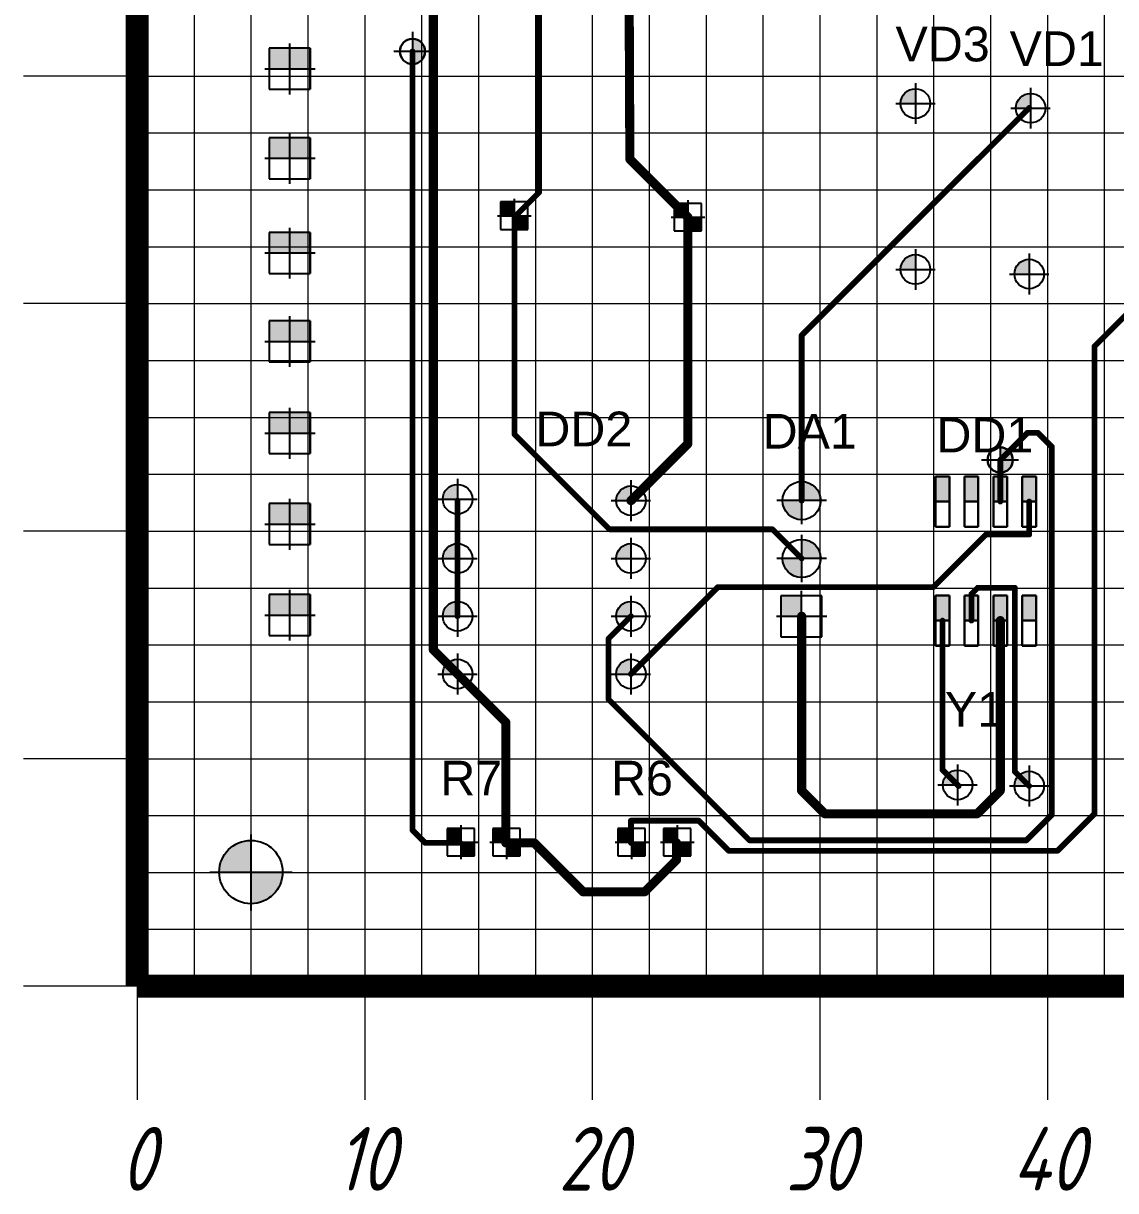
# Model space of a CAD drawing. Header units: millimetres. Extents: x 4478846 to 4492776, y 3796523 to 3799112.
# Drawn here: x 4488882.6 to 4488930.6, y 3797390.9 to 3797442.2 of the extents above; entities that cross this region are included whole.
import ezdxf

# ---------------------------------------------------------------- set-up
doc = ezdxf.new("R2010")
doc.units = ezdxf.units.MM
doc.linetypes.add('ACAD_ISO08W100', pattern=[36, 24, -3, 6, -3])
doc.layers.get('0').update_dxf_attribs({"lineweight": 25})
for name, color, linetype in [('InternalPlane1', 76, 'Continuous'), ('InternalPlane2', 16, 'Continuous'), ('MultiLayer', 9, 'Continuous'), ('TopLayer', 1, 'Continuous'), ('TopOverlay', 2, 'Continuous'), ('Размеры', 7, 'Continuous')]:
    doc.layers.add(name, color=color, linetype=linetype)
for name, color, linetype, lineweight in [('Tonkaya', 3, 'Continuous', 25), ('TXT', 220, 'Continuous', 20), ('тонкая', 7, 'Continuous', 13)]:
    doc.layers.add(name, color=color, linetype=linetype, lineweight=lineweight)
doc.styles.get("Standard").update_dxf_attribs({"font": 'arial.ttf'})
doc.styles.add('стиль1', font='romans.shx', dxfattribs={"width": 0.75, "oblique": 15, "height": 3.5})

# ---------------------------------------------------------------- blocks, each defined once
blk = doc.blocks.new('*U210')
at = {"layer": 'тонкая'}
blk.add_line((-64, 0), (64, 0), dxfattribs=at)
blk = doc.blocks.new('*U211')
at = {"layer": 'тонкая', "color": 0, "linetype": 'ByBlock', "lineweight": -2, "transparency": 16777216}
for p in [(0, 40), (0, 37.5), (0, 35), (0, 32.5), (0, 30), (0, 27.5), (0, 25), (0, 22.5), (0, 20), (0, 17.5), (0, 15), (0, 12.5), (0, 10), (0, 7.5), (0, 5), (0, 2.5), (0, 0)]:
    blk.add_blockref('*U210', p, dxfattribs=at)
blk = doc.blocks.new('*U212')
at = {"layer": 'тонкая'}
blk.add_line((0, 47.5), (0, -47.5), dxfattribs=at)
blk = doc.blocks.new('*U213')
at = {"layer": 'тонкая', "color": 0, "linetype": 'ByBlock', "lineweight": -2, "transparency": 16777216}
for p in [(0, 0), (2.5, 0), (5, 0), (7.5, 0), (10, 0), (12.5, 0), (15, 0), (17.5, 0), (20, 0), (22.5, 0), (25, 0), (27.5, 0), (30, 0), (32.5, 0), (35, 0), (37.5, 0), (40, 0), (42.5, 0)]:
    blk.add_blockref('*U212', p, dxfattribs=at)
blk = doc.blocks.new('*U214')
at = {"layer": 'тонкая'}
blk.add_line((2.5, 0), (-2.5, 0), dxfattribs=at)
blk = doc.blocks.new('*U215')
at = {"layer": 'тонкая', "color": 0, "linetype": 'ByBlock', "lineweight": -2, "transparency": 16777216}
for p in [(0, 90), (0, 80), (0, 70), (0, 60), (0, 50), (0, 40), (0, 30), (0, 20), (0, 10), (0, 0)]:
    blk.add_blockref('*U214', p, dxfattribs=at)
blk = doc.blocks.new('*U204')
at = {"layer": 'тонкая'}
blk.add_line((0, 2.5), (0, -2.5), dxfattribs=at)
blk = doc.blocks.new('*U205')
at = {"layer": 'тонкая', "color": 0, "linetype": 'ByBlock', "lineweight": -2, "transparency": 16777216}
for p in [(0, 0), (10, 0), (20, 0), (30, 0), (40, 0)]:
    blk.add_blockref('*U204', p, dxfattribs=at)

msp = doc.modelspace()

# ---------------------------------------------------------------- hatches: boundary and pattern name
at = {"layer": 'Tonkaya'}
h = msp.add_hatch(color=7, dxfattribs=at)
h.dxf.hatch_style = 1
h.paths.add_polyline_path([(4488916.80971, 3797422.07318), (4488916.80971, 3797421.23432), (4488917.64857, 3797421.23432, 0.41421356)])
h.paths.add_polyline_path([(4488916.80971, 3797421.23432), (4488915.97085, 3797421.23432, 0.41421356), (4488916.80971, 3797420.39546)])
at = {"layer": 'Tonkaya', "lineweight": 30}
h = msp.add_hatch(color=0, dxfattribs=at)
h.dxf.hatch_style = 1
h.paths.add_polyline_path([(4488923.30449, 3797422.29924), (4488922.69489, 3797422.29924), (4488922.69489, 3797421.19434), (4488923.30449, 3797421.19434)])
h = msp.add_hatch(color=0, dxfattribs=at)
h.dxf.hatch_style = 1
h.paths.add_polyline_path([(4488924.57449, 3797422.29924), (4488923.96489, 3797422.29924), (4488923.96489, 3797421.19434), (4488924.57449, 3797421.19434)])
h = msp.add_hatch(color=0, dxfattribs=at)
h.dxf.hatch_style = 1
h.paths.add_polyline_path([(4488925.84449, 3797422.29924), (4488925.23489, 3797422.29924), (4488925.23489, 3797421.19434), (4488925.84449, 3797421.19434)])
h = msp.add_hatch(color=0, dxfattribs=at)
h.dxf.hatch_style = 1
h.paths.add_polyline_path([(4488927.11449, 3797422.29924), (4488926.50489, 3797422.29924), (4488926.50489, 3797421.19434), (4488927.11449, 3797421.19434)])
at = {"layer": 'Tonkaya'}
h = msp.add_hatch(color=7, dxfattribs=at)
h.dxf.hatch_style = 1
h.paths.add_polyline_path([(4488916.80971, 3797419.53318), (4488916.80971, 3797418.69432), (4488917.64857, 3797418.69432, 0.41421356)])
h.paths.add_polyline_path([(4488916.80971, 3797418.69432), (4488915.97085, 3797418.69432, 0.41421356), (4488916.80971, 3797417.85546)])
at = {"layer": 'Tonkaya', "lineweight": 30}
h = msp.add_hatch(color=0, dxfattribs=at)
h.dxf.hatch_style = 1
h.paths.add_polyline_path([(4488923.30449, 3797417.06684), (4488922.69489, 3797417.06684), (4488922.69489, 3797415.96194), (4488923.30449, 3797415.96194)])
h = msp.add_hatch(color=0, dxfattribs=at)
h.dxf.hatch_style = 1
h.paths.add_polyline_path([(4488924.57449, 3797417.06684), (4488923.96489, 3797417.06684), (4488923.96489, 3797415.96194), (4488924.57449, 3797415.96194)])
h = msp.add_hatch(color=0, dxfattribs=at)
h.dxf.hatch_style = 1
h.paths.add_polyline_path([(4488925.84449, 3797417.06684), (4488925.23489, 3797417.06684), (4488925.23489, 3797415.96194), (4488925.84449, 3797415.96194)])
h = msp.add_hatch(color=0, dxfattribs=at)
h.dxf.hatch_style = 1
h.paths.add_polyline_path([(4488927.11449, 3797417.06684), (4488926.50489, 3797417.06684), (4488926.50489, 3797415.96194), (4488927.11449, 3797415.96194)])
at = {"layer": 'Tonkaya'}
h = msp.add_hatch(color=7, dxfattribs=at)
h.dxf.hatch_style = 1
h.paths.add_polyline_path([(4488892.60969, 3797406.30376, 0.41421404), (4488891.21768, 3797404.91176), (4488892.60969, 3797404.91176)])
h.paths.add_polyline_path([(4488894.00168, 3797404.91176), (4488892.60969, 3797404.91176), (4488892.60969, 3797403.51976, 0.41421308)])
at = {"layer": 'TXT'}
h = msp.add_hatch(color=0, dxfattribs=at)
h.dxf.hatch_style = 1
h.paths.add_polyline_path([(4488921.8097, 3797439.33616, 0.41421356), (4488921.1593, 3797438.68576), (4488921.8097, 3797438.68576)])
h = msp.add_hatch(color=0, dxfattribs=at)
h.dxf.hatch_style = 1
h.paths.add_polyline_path([(4488926.87206, 3797439.13283, 0.41421356), (4488926.22166, 3797438.48243), (4488926.87206, 3797438.48243)])
h = msp.add_hatch(color=0, dxfattribs=at)
h.dxf.hatch_style = 1
h.paths.add_polyline_path([(4488921.8097, 3797432.04472, 0.41421356), (4488921.1593, 3797431.39432), (4488921.8097, 3797431.39432)])
h = msp.add_hatch(color=0, dxfattribs=at)
h.dxf.hatch_style = 1
h.paths.add_polyline_path([(4488926.80969, 3797431.84472, 0.41421356), (4488926.15929, 3797431.19432), (4488926.80969, 3797431.19432)])
h = msp.add_hatch(color=0, dxfattribs=at)
h.dxf.hatch_style = 1
h.paths.add_polyline_path([(4488901.6897, 3797421.94822, 0.41421356), (4488901.0393, 3797421.29782), (4488901.6897, 3797421.29782)])
h = msp.add_hatch(color=0, dxfattribs=at)
h.dxf.hatch_style = 1
h.paths.add_polyline_path([(4488909.3097, 3797421.88472, 0.41421356), (4488908.6593, 3797421.23432), (4488909.3097, 3797421.23432)])
h = msp.add_hatch(color=0, dxfattribs=at)
h.dxf.hatch_style = 1
h.paths.add_polyline_path([(4488901.6897, 3797419.34472, 0.41421356), (4488901.0393, 3797418.69432), (4488901.6897, 3797418.69432)])
h = msp.add_hatch(color=0, dxfattribs=at)
h.dxf.hatch_style = 1
h.paths.add_polyline_path([(4488909.3097, 3797419.34472, 0.41421356), (4488908.6593, 3797418.69432), (4488909.3097, 3797418.69432)])
h = msp.add_hatch(color=0, dxfattribs=at)
h.dxf.hatch_style = 1
h.paths.add_polyline_path([(4488901.6897, 3797416.80472, 0.41421356), (4488901.0393, 3797416.15432), (4488901.6897, 3797416.15432)])
h = msp.add_hatch(color=0, dxfattribs=at)
h.dxf.hatch_style = 1
h.paths.add_polyline_path([(4488909.3097, 3797416.80472, 0.41421356), (4488908.6593, 3797416.15432), (4488909.3097, 3797416.15432)])
h = msp.add_hatch(color=0, dxfattribs=at)
h.dxf.hatch_style = 1
h.paths.add_polyline_path([(4488901.6897, 3797414.26472, 0.41421356), (4488901.0393, 3797413.61432), (4488901.6897, 3797413.61432)])
h = msp.add_hatch(color=0, dxfattribs=at)
h.dxf.hatch_style = 1
h.paths.add_polyline_path([(4488909.3097, 3797414.26472, 0.41421356), (4488908.6593, 3797413.61432), (4488909.3097, 3797413.61432)])
h = msp.add_hatch(color=0, dxfattribs=at)
h.dxf.hatch_style = 1
h.paths.add_polyline_path([(4488923.66477, 3797409.38964, 0.41421356), (4488923.01437, 3797408.73924), (4488923.66477, 3797408.73924)])
h = msp.add_hatch(color=0, dxfattribs=at)
h.dxf.hatch_style = 1
h.paths.add_polyline_path([(4488926.80969, 3797409.34474, 0.41421356), (4488926.15929, 3797408.69434), (4488926.80969, 3797408.69434)])
at = {"layer": 'Размеры', "lineweight": 30}
h = msp.add_hatch(color=0, dxfattribs=at)
h.dxf.hatch_style = 1
edge = h.paths.add_edge_path()
edge.add_line((4488900.26525, 3797441.11199), (4488899.71089, 3797440.97692))
edge.add_line((4488899.71089, 3797440.97692), (4488899.71089, 3797440.42208))
edge.add_arc((4488899.76795, 3797440.94391), 0.52494, 263.759202, 378.674619)
edge = h.paths.add_edge_path()
edge.add_line((4488899.71089, 3797441.53177), (4488899.71089, 3797440.97692))
edge.add_line((4488899.71089, 3797440.97692), (4488900.26525, 3797441.11199))
edge.add_arc((4488899.6744, 3797440.90765), 0.62519, 19.077445, 86.654309)
h = msp.add_hatch(color=0, dxfattribs=at)
h.dxf.hatch_style = 1
edge = h.paths.add_edge_path()
edge.add_line((4488926.09405, 3797423.15419), (4488925.53969, 3797423.01912))
edge.add_line((4488925.53969, 3797423.01912), (4488925.53969, 3797422.46428))
edge.add_arc((4488925.59675, 3797422.98611), 0.52494, 263.759202, 378.674619)
edge = h.paths.add_edge_path()
edge.add_line((4488925.53969, 3797423.57397), (4488925.53969, 3797423.01912))
edge.add_line((4488925.53969, 3797423.01912), (4488926.09405, 3797423.15419))
edge.add_arc((4488925.5032, 3797422.94985), 0.62519, 19.077445, 86.654309)

# ---------------------------------------------------------------- linework, layer by layer
at = {"color": 7, "linetype": 'Continuous'}
for p, q in [((4488895.21317, 3797441.11419), (4488893.40997, 3797441.11419)), ((4488893.40997, 3797441.11419), (4488893.40997, 3797439.311)), ((4488894.31157, 3797441.32313), (4488894.31096, 3797439.08668)), ((4488895.21305, 3797441.1137), (4488895.21207, 3797439.3105)), ((4488895.21317, 3797439.311), (4488895.21317, 3797441.11419)), ((4488893.22041, 3797440.21259), (4488895.4349, 3797440.21259)), ((4488893.40997, 3797439.311), (4488895.21317, 3797439.311)), ((4488894.31157, 3797437.39108), (4488894.31096, 3797435.15463)), ((4488895.21317, 3797437.18214), (4488893.40997, 3797437.18214)), ((4488893.40997, 3797437.18214), (4488893.40997, 3797435.37895)), ((4488895.21305, 3797437.18165), (4488895.21207, 3797435.37845)), ((4488895.21317, 3797435.37895), (4488895.21317, 3797437.18214)), ((4488893.22041, 3797436.28054), (4488895.4349, 3797436.28054)), ((4488893.40997, 3797435.37895), (4488895.21317, 3797435.37895)), ((4488904.78001, 3797434.3589), (4488903.57788, 3797434.3589)), ((4488903.57788, 3797434.3589), (4488903.57788, 3797433.15677)), ((4488904.17894, 3797434.49819), (4488904.17854, 3797433.00723)), ((4488904.78001, 3797433.15677), (4488904.78001, 3797434.3589)), ((4488904.78001, 3797433.15677), (4488904.78001, 3797434.3589)), ((4488912.40967, 3797434.29434), (4488911.20754, 3797434.29434)), ((4488911.20754, 3797434.29434), (4488911.20754, 3797433.0922)), ((4488911.8086, 3797434.43363), (4488911.80819, 3797432.94266)), ((4488912.40967, 3797433.0922), (4488912.40967, 3797434.29434)), ((4488912.40967, 3797433.0922), (4488912.40967, 3797434.29434)), ((4488903.4515, 3797433.75784), (4488904.92783, 3797433.75784)), ((4488894.31157, 3797433.23004), (4488894.31096, 3797430.9936)), ((4488911.08116, 3797433.69327), (4488912.55749, 3797433.69327)), ((4488895.21317, 3797433.02111), (4488893.40997, 3797433.02111)), ((4488893.40997, 3797433.02111), (4488893.40997, 3797431.21791)), ((4488895.21305, 3797433.02061), (4488895.21207, 3797431.21742)), ((4488895.21317, 3797431.21791), (4488895.21317, 3797433.02111)), ((4488903.57788, 3797433.15677), (4488904.78001, 3797433.15677)), ((4488911.20754, 3797433.0922), (4488912.40967, 3797433.0922)), ((4488893.22041, 3797432.11951), (4488895.4349, 3797432.11951)), ((4488893.40997, 3797431.21791), (4488895.21317, 3797431.21791)), ((4488895.21317, 3797429.13516), (4488893.40997, 3797429.13516)), ((4488893.40997, 3797429.13516), (4488893.40997, 3797427.33196)), ((4488894.31157, 3797429.3441), (4488894.31096, 3797427.10765)), ((4488895.21305, 3797429.13467), (4488895.21207, 3797427.33147)), ((4488895.21317, 3797427.33196), (4488895.21317, 3797429.13516)), ((4488893.22041, 3797428.23356), (4488895.4349, 3797428.23356)), ((4488893.40997, 3797427.33196), (4488895.21317, 3797427.33196)), ((4488895.21317, 3797425.10279), (4488893.40997, 3797425.10279)), ((4488893.40997, 3797425.10279), (4488893.40997, 3797423.29959)), ((4488894.31157, 3797425.31173), (4488894.31096, 3797423.07528)), ((4488895.21305, 3797425.1023), (4488895.21207, 3797423.2991)), ((4488895.21317, 3797423.29959), (4488895.21317, 3797425.10279)), ((4488893.22041, 3797424.20119), (4488895.4349, 3797424.20119)), ((4488893.40997, 3797423.29959), (4488895.21317, 3797423.29959)), ((4488895.21317, 3797421.10557), (4488893.40997, 3797421.10557)), ((4488893.40997, 3797421.10557), (4488893.40997, 3797419.30238)), ((4488894.31157, 3797421.31451), (4488894.31096, 3797419.07806)), ((4488895.21305, 3797421.10508), (4488895.21207, 3797419.30188)), ((4488895.21317, 3797419.30238), (4488895.21317, 3797421.10557)), ((4488893.22041, 3797420.20398), (4488895.4349, 3797420.20398)), ((4488893.40997, 3797419.30238), (4488895.21317, 3797419.30238)), ((4488894.31157, 3797417.31719), (4488894.31096, 3797415.08074)), ((4488895.21317, 3797417.10825), (4488893.40997, 3797417.10825)), ((4488893.40997, 3797417.10825), (4488893.40997, 3797415.30505)), ((4488895.21305, 3797417.10776), (4488895.21207, 3797415.30456)), ((4488895.21317, 3797415.30505), (4488895.21317, 3797417.10825)), ((4488917.69522, 3797417.05591), (4488915.89203, 3797417.05591)), ((4488915.89203, 3797417.05591), (4488915.89203, 3797415.25272)), ((4488916.79362, 3797417.26485), (4488916.79301, 3797415.02841)), ((4488917.69522, 3797415.25272), (4488917.69522, 3797417.05591)), ((4488893.22041, 3797416.20665), (4488895.4349, 3797416.20665)), ((4488915.70246, 3797416.15432), (4488917.91695, 3797416.15432)), ((4488893.40997, 3797415.30505), (4488895.21317, 3797415.30505)), ((4488915.89203, 3797415.25272), (4488917.69522, 3797415.25272)), ((4488902.43969, 3797406.82932), (4488901.23755, 3797406.82932)), ((4488901.23755, 3797406.82932), (4488901.23755, 3797405.62718)), ((4488901.83862, 3797406.96861), (4488901.83821, 3797405.47764)), ((4488902.43969, 3797405.62718), (4488902.43969, 3797406.82932)), ((4488902.43969, 3797405.62718), (4488902.43969, 3797406.82932)), ((4488904.43968, 3797406.82932), (4488903.23755, 3797406.82932)), ((4488903.23755, 3797406.82932), (4488903.23755, 3797405.62718)), ((4488903.83862, 3797406.96861), (4488903.83821, 3797405.47764)), ((4488904.43968, 3797405.62718), (4488904.43968, 3797406.82932)), ((4488904.43968, 3797405.62718), (4488904.43968, 3797406.82932)), ((4488909.9397, 3797406.82932), (4488908.73757, 3797406.82932)), ((4488908.73757, 3797406.82932), (4488908.73757, 3797405.62718)), ((4488909.33863, 3797406.96861), (4488909.33822, 3797405.47764)), ((4488909.9397, 3797405.62718), (4488909.9397, 3797406.82932)), ((4488909.9397, 3797405.62718), (4488909.9397, 3797406.82932)), ((4488911.93969, 3797406.82932), (4488910.73756, 3797406.82932)), ((4488910.73756, 3797406.82932), (4488910.73756, 3797405.62718)), ((4488911.33863, 3797406.96861), (4488911.33822, 3797405.47764)), ((4488911.93969, 3797405.62718), (4488911.93969, 3797406.82932)), ((4488911.93969, 3797405.62718), (4488911.93969, 3797406.82932)), ((4488901.11118, 3797406.22825), (4488902.58751, 3797406.22825)), ((4488903.11118, 3797406.22825), (4488904.5875, 3797406.22825)), ((4488908.61119, 3797406.22825), (4488910.08752, 3797406.22825)), ((4488910.61119, 3797406.22825), (4488912.08751, 3797406.22825)), ((4488901.23755, 3797405.62718), (4488902.43969, 3797405.62718)), ((4488903.23755, 3797405.62718), (4488904.43968, 3797405.62718)), ((4488908.73757, 3797405.62718), (4488909.9397, 3797405.62718)), ((4488910.73756, 3797405.62718), (4488911.93969, 3797405.62718))]:
    msp.add_line(p, q, dxfattribs=at)
at = {"color": 7}
for points in [[(4488894.31157, 3797440.21259), (4488894.31157, 3797441.11419), (4488893.40997, 3797440.21259), (4488893.40997, 3797441.11419)], [(4488894.31157, 3797440.21259), (4488894.31157, 3797441.11419), (4488893.40997, 3797440.21259), (4488893.40997, 3797441.11419)], [(4488894.31096, 3797440.21259), (4488894.31146, 3797441.11419), (4488895.21256, 3797440.2121), (4488895.21305, 3797441.1137)], [(4488894.31096, 3797440.21259), (4488894.31146, 3797441.11419), (4488895.21256, 3797440.2121), (4488895.21305, 3797441.1137)], [(4488894.31157, 3797436.28054), (4488894.31157, 3797437.18214), (4488893.40997, 3797436.28054), (4488893.40997, 3797437.18214)], [(4488894.31157, 3797436.28054), (4488894.31157, 3797437.18214), (4488893.40997, 3797436.28054), (4488893.40997, 3797437.18214)], [(4488894.31096, 3797436.28054), (4488894.31146, 3797437.18214), (4488895.21256, 3797436.28005), (4488895.21305, 3797437.18165)], [(4488894.31096, 3797436.28054), (4488894.31146, 3797437.18214), (4488895.21256, 3797436.28005), (4488895.21305, 3797437.18165)], [(4488904.17894, 3797433.75784), (4488904.17894, 3797434.3589), (4488903.57788, 3797433.75784), (4488903.57788, 3797434.3589)], [(4488904.17894, 3797433.75784), (4488904.17894, 3797434.3589), (4488903.57788, 3797433.75784), (4488903.57788, 3797434.3589)], [(4488911.8086, 3797433.69327), (4488911.8086, 3797434.29434), (4488911.20754, 3797433.69327), (4488911.20754, 3797434.29434)], [(4488911.8086, 3797433.69327), (4488911.8086, 3797434.29434), (4488911.20754, 3797433.69327), (4488911.20754, 3797434.29434)], [(4488904.17894, 3797433.75784), (4488904.17894, 3797433.15677), (4488904.78001, 3797433.75784), (4488904.78001, 3797433.15677)], [(4488904.17894, 3797433.75784), (4488904.17894, 3797433.15677), (4488904.78001, 3797433.75784), (4488904.78001, 3797433.15677)], [(4488911.8086, 3797433.69327), (4488911.8086, 3797433.0922), (4488912.40967, 3797433.69327), (4488912.40967, 3797433.0922)], [(4488911.8086, 3797433.69327), (4488911.8086, 3797433.0922), (4488912.40967, 3797433.69327), (4488912.40967, 3797433.0922)], [(4488894.31157, 3797432.11951), (4488894.31157, 3797433.02111), (4488893.40997, 3797432.11951), (4488893.40997, 3797433.02111)], [(4488894.31157, 3797432.11951), (4488894.31157, 3797433.02111), (4488893.40997, 3797432.11951), (4488893.40997, 3797433.02111)], [(4488894.31096, 3797432.11951), (4488894.31146, 3797433.02111), (4488895.21256, 3797432.11901), (4488895.21305, 3797433.02061)], [(4488894.31096, 3797432.11951), (4488894.31146, 3797433.02111), (4488895.21256, 3797432.11901), (4488895.21305, 3797433.02061)], [(4488894.31157, 3797428.23356), (4488894.31157, 3797429.13516), (4488893.40997, 3797428.23356), (4488893.40997, 3797429.13516)], [(4488894.31157, 3797428.23356), (4488894.31157, 3797429.13516), (4488893.40997, 3797428.23356), (4488893.40997, 3797429.13516)], [(4488894.31096, 3797428.23356), (4488894.31146, 3797429.13516), (4488895.21256, 3797428.23307), (4488895.21305, 3797429.13467)], [(4488894.31096, 3797428.23356), (4488894.31146, 3797429.13516), (4488895.21256, 3797428.23307), (4488895.21305, 3797429.13467)], [(4488894.31157, 3797424.20119), (4488894.31157, 3797425.10279), (4488893.40997, 3797424.20119), (4488893.40997, 3797425.10279)], [(4488894.31157, 3797424.20119), (4488894.31157, 3797425.10279), (4488893.40997, 3797424.20119), (4488893.40997, 3797425.10279)], [(4488894.31096, 3797424.20119), (4488894.31146, 3797425.10279), (4488895.21256, 3797424.2007), (4488895.21305, 3797425.1023)], [(4488894.31096, 3797424.20119), (4488894.31146, 3797425.10279), (4488895.21256, 3797424.2007), (4488895.21305, 3797425.1023)], [(4488894.31157, 3797420.20398), (4488894.31157, 3797421.10557), (4488893.40997, 3797420.20398), (4488893.40997, 3797421.10557)], [(4488894.31157, 3797420.20398), (4488894.31157, 3797421.10557), (4488893.40997, 3797420.20398), (4488893.40997, 3797421.10557)], [(4488894.31096, 3797420.20398), (4488894.31146, 3797421.10557), (4488895.21256, 3797420.20348), (4488895.21305, 3797421.10508)], [(4488894.31096, 3797420.20398), (4488894.31146, 3797421.10557), (4488895.21256, 3797420.20348), (4488895.21305, 3797421.10508)], [(4488894.31157, 3797416.20665), (4488894.31157, 3797417.10825), (4488893.40997, 3797416.20665), (4488893.40997, 3797417.10825)], [(4488894.31157, 3797416.20665), (4488894.31157, 3797417.10825), (4488893.40997, 3797416.20665), (4488893.40997, 3797417.10825)], [(4488894.31096, 3797416.20665), (4488894.31146, 3797417.10825), (4488895.21256, 3797416.20616), (4488895.21305, 3797417.10776)], [(4488894.31096, 3797416.20665), (4488894.31146, 3797417.10825), (4488895.21256, 3797416.20616), (4488895.21305, 3797417.10776)], [(4488916.79362, 3797416.15432), (4488916.79362, 3797417.05591), (4488915.89203, 3797416.15432), (4488915.89203, 3797417.05591)], [(4488916.79362, 3797416.15432), (4488916.79362, 3797417.05591), (4488915.89203, 3797416.15432), (4488915.89203, 3797417.05591)], [(4488901.83862, 3797406.22825), (4488901.83862, 3797406.82932), (4488901.23755, 3797406.22825), (4488901.23755, 3797406.82932)], [(4488901.83862, 3797406.22825), (4488901.83862, 3797406.82932), (4488901.23755, 3797406.22825), (4488901.23755, 3797406.82932)], [(4488903.83862, 3797406.22825), (4488903.83862, 3797406.82932), (4488903.23755, 3797406.22825), (4488903.23755, 3797406.82932)], [(4488903.83862, 3797406.22825), (4488903.83862, 3797406.82932), (4488903.23755, 3797406.22825), (4488903.23755, 3797406.82932)], [(4488909.33863, 3797406.22825), (4488909.33863, 3797406.82932), (4488908.73757, 3797406.22825), (4488908.73757, 3797406.82932)], [(4488909.33863, 3797406.22825), (4488909.33863, 3797406.82932), (4488908.73757, 3797406.22825), (4488908.73757, 3797406.82932)], [(4488911.33863, 3797406.22825), (4488911.33863, 3797406.82932), (4488910.73756, 3797406.22825), (4488910.73756, 3797406.82932)], [(4488911.33863, 3797406.22825), (4488911.33863, 3797406.82932), (4488910.73756, 3797406.22825), (4488910.73756, 3797406.82932)], [(4488901.83862, 3797406.22825), (4488901.83862, 3797405.62718), (4488902.43969, 3797406.22825), (4488902.43969, 3797405.62718)], [(4488901.83862, 3797406.22825), (4488901.83862, 3797405.62718), (4488902.43969, 3797406.22825), (4488902.43969, 3797405.62718)], [(4488903.83862, 3797406.22825), (4488903.83862, 3797405.62718), (4488904.43968, 3797406.22825), (4488904.43968, 3797405.62718)], [(4488903.83862, 3797406.22825), (4488903.83862, 3797405.62718), (4488904.43968, 3797406.22825), (4488904.43968, 3797405.62718)], [(4488909.33863, 3797406.22825), (4488909.33863, 3797405.62718), (4488909.9397, 3797406.22825), (4488909.9397, 3797405.62718)], [(4488909.33863, 3797406.22825), (4488909.33863, 3797405.62718), (4488909.9397, 3797406.22825), (4488909.9397, 3797405.62718)], [(4488911.33863, 3797406.22825), (4488911.33863, 3797405.62718), (4488911.93969, 3797406.22825), (4488911.93969, 3797405.62718)], [(4488911.33863, 3797406.22825), (4488911.33863, 3797405.62718), (4488911.93969, 3797406.22825), (4488911.93969, 3797405.62718)]]:
    msp.add_solid(points, dxfattribs=at)
at = {"layer": 'InternalPlane1', "lineweight": 106, "const_width": 1.016}
for points in [[(4488887.60969, 3797399.89432), (4488887.60969, 3797494.89432)], [(4488887.60969, 3797399.89432), (4489015.60969, 3797399.89432)]]:
    msp.add_lwpolyline(points, dxfattribs=at)
at = {"layer": 'InternalPlane2', "lineweight": 106, "const_width": 1.016}
for points in [[(4488887.60969, 3797399.89432), (4488887.60969, 3797494.89432)], [(4488887.60969, 3797399.89432), (4489015.60969, 3797399.89432)]]:
    msp.add_lwpolyline(points, dxfattribs=at)
at = {"layer": 'MultiLayer', "color": 0}
for centre in [(4488921.8097, 3797438.68576), (4488926.87206, 3797438.48243), (4488921.8097, 3797431.39432), (4488926.80969, 3797431.19432), (4488901.6897, 3797421.29782), (4488909.3097, 3797421.23432), (4488901.6897, 3797418.69432), (4488909.3097, 3797418.69432), (4488901.6897, 3797416.15432), (4488909.3097, 3797416.15432), (4488901.6897, 3797413.61432), (4488909.3097, 3797413.61432), (4488923.66477, 3797408.73924), (4488926.80969, 3797408.69434)]:
    msp.add_circle(centre, 0.6504, dxfattribs=at)
at = {"layer": 'Tonkaya', "color": 7}
for p, q in [((4488899.71089, 3797441.83451), (4488899.71089, 3797440.1636)), ((4488900.50488, 3797440.97692), (4488898.89043, 3797440.97692)), ((4488925.53969, 3797423.87671), (4488925.53969, 3797422.2058)), ((4488926.33368, 3797423.01912), (4488924.71924, 3797423.01912)), ((4488916.80971, 3797422.27117), (4488916.80971, 3797420.19747)), ((4488917.90393, 3797421.23432), (4488915.71549, 3797421.23432)), ((4488916.80971, 3797419.73117), (4488916.80971, 3797417.65747)), ((4488917.90393, 3797418.69432), (4488915.71549, 3797418.69432))]:
    msp.add_line(p, q, dxfattribs=at)
at = {"layer": 'Tonkaya', "color": 0, "lineweight": 30}
for p, q in [((4488922.69489, 3797422.29924), (4488922.69489, 3797420.08944)), ((4488923.30449, 3797422.29924), (4488922.69489, 3797422.29924)), ((4488922.69489, 3797422.29924), (4488922.69489, 3797420.08944)), ((4488923.30449, 3797420.08944), (4488923.30449, 3797422.29924)), ((4488923.30449, 3797420.08944), (4488923.30449, 3797422.29924)), ((4488923.96489, 3797422.29924), (4488923.96489, 3797420.08944)), ((4488924.57449, 3797422.29924), (4488923.96489, 3797422.29924)), ((4488923.96489, 3797422.29924), (4488923.96489, 3797420.08944)), ((4488924.57449, 3797420.08944), (4488924.57449, 3797422.29924)), ((4488924.57449, 3797420.08944), (4488924.57449, 3797422.29924)), ((4488925.23489, 3797422.29924), (4488925.23489, 3797420.08944)), ((4488925.84449, 3797422.29924), (4488925.23489, 3797422.29924)), ((4488925.23489, 3797422.29924), (4488925.23489, 3797420.08944)), ((4488925.84449, 3797420.08944), (4488925.84449, 3797422.29924)), ((4488925.84449, 3797420.08944), (4488925.84449, 3797422.29924)), ((4488926.50489, 3797422.29924), (4488926.50489, 3797420.08944)), ((4488927.11449, 3797422.29924), (4488926.50489, 3797422.29924)), ((4488926.50489, 3797422.29924), (4488926.50489, 3797420.08944)), ((4488927.11449, 3797420.08944), (4488927.11449, 3797422.29924)), ((4488927.11449, 3797420.08944), (4488927.11449, 3797422.29924)), ((4488922.69489, 3797421.19434), (4488923.30449, 3797421.19434)), ((4488923.96489, 3797421.19434), (4488924.57449, 3797421.19434)), ((4488925.23489, 3797421.19434), (4488925.84449, 3797421.19434)), ((4488926.50489, 3797421.19434), (4488927.11449, 3797421.19434)), ((4488922.69489, 3797420.08944), (4488923.30449, 3797420.08944)), ((4488923.96489, 3797420.08944), (4488924.57449, 3797420.08944)), ((4488925.23489, 3797420.08944), (4488925.84449, 3797420.08944)), ((4488926.50489, 3797420.08944), (4488927.11449, 3797420.08944)), ((4488922.69489, 3797417.06684), (4488922.69489, 3797414.85704)), ((4488923.30449, 3797417.06684), (4488922.69489, 3797417.06684)), ((4488922.69489, 3797417.06684), (4488922.69489, 3797414.85704)), ((4488923.30449, 3797414.85704), (4488923.30449, 3797417.06684)), ((4488923.30449, 3797414.85704), (4488923.30449, 3797417.06684)), ((4488923.96489, 3797417.06684), (4488923.96489, 3797414.85704)), ((4488924.57449, 3797417.06684), (4488923.96489, 3797417.06684)), ((4488923.96489, 3797417.06684), (4488923.96489, 3797414.85704)), ((4488924.57449, 3797414.85704), (4488924.57449, 3797417.06684)), ((4488924.57449, 3797414.85704), (4488924.57449, 3797417.06684)), ((4488925.23489, 3797417.06684), (4488925.23489, 3797414.85704)), ((4488925.84449, 3797417.06684), (4488925.23489, 3797417.06684)), ((4488925.23489, 3797417.06684), (4488925.23489, 3797414.85704)), ((4488925.84449, 3797414.85704), (4488925.84449, 3797417.06684)), ((4488926.50489, 3797417.06684), (4488926.50489, 3797414.85704)), ((4488927.11449, 3797417.06684), (4488926.50489, 3797417.06684)), ((4488926.50489, 3797417.06684), (4488926.50489, 3797414.85704)), ((4488927.11449, 3797414.85704), (4488927.11449, 3797417.06684)), ((4488927.11449, 3797414.85704), (4488927.11449, 3797417.06684)), ((4488922.69489, 3797415.96194), (4488923.30449, 3797415.96194)), ((4488923.96489, 3797415.96194), (4488924.57449, 3797415.96194)), ((4488925.23489, 3797415.96194), (4488925.84449, 3797415.96194)), ((4488926.50489, 3797415.96194), (4488927.11449, 3797415.96194)), ((4488922.69489, 3797414.85704), (4488923.30449, 3797414.85704)), ((4488923.96489, 3797414.85704), (4488924.57449, 3797414.85704)), ((4488925.23489, 3797414.85704), (4488925.84449, 3797414.85704)), ((4488926.50489, 3797414.85704), (4488927.11449, 3797414.85704))]:
    msp.add_line(p, q, dxfattribs=at)
at = {"layer": 'Tonkaya', "color": 7, "lineweight": -2}
for p, q in [((4488892.60969, 3797406.56472), (4488892.60969, 3797403.22392)), ((4488890.80008, 3797404.91176), (4488894.41928, 3797404.91176))]:
    msp.add_line(p, q, dxfattribs=at)
at = {"layer": 'Tonkaya', "color": 7}
for centre, radius in [((4488916.80971, 3797421.23432), 0.83886), ((4488916.80971, 3797418.69432), 0.83886), ((4488892.60968, 3797404.91176), 1.392)]:
    msp.add_circle(centre, radius, dxfattribs=at)
at = {"layer": 'TopLayer', "color": 0, "linetype": 'ACAD_ISO08W100'}
for p, q in [((4488921.8097, 3797439.58458), (4488921.8097, 3797437.78694)), ((4488926.87206, 3797439.38126), (4488926.87206, 3797437.58361)), ((4488920.94517, 3797438.68576), (4488922.67423, 3797438.68576)), ((4488926.00754, 3797438.48243), (4488927.73659, 3797438.48243)), ((4488921.8097, 3797432.29314), (4488921.8097, 3797430.49549)), ((4488926.80969, 3797432.09314), (4488926.80969, 3797430.29549)), ((4488920.94517, 3797431.39432), (4488922.67423, 3797431.39432)), ((4488925.94516, 3797431.19432), (4488927.67422, 3797431.19432)), ((4488901.6897, 3797422.19664), (4488901.6897, 3797420.39899)), ((4488909.3097, 3797422.13314), (4488909.3097, 3797420.33549)), ((4488900.82517, 3797421.29782), (4488902.55423, 3797421.29782)), ((4488908.44517, 3797421.23432), (4488910.17423, 3797421.23432)), ((4488901.6897, 3797419.59314), (4488901.6897, 3797417.79549)), ((4488909.3097, 3797419.59314), (4488909.3097, 3797417.79549)), ((4488900.82517, 3797418.69432), (4488902.55423, 3797418.69432)), ((4488908.44517, 3797418.69432), (4488910.17423, 3797418.69432)), ((4488901.6897, 3797417.05314), (4488901.6897, 3797415.25549)), ((4488909.3097, 3797417.05314), (4488909.3097, 3797415.25549)), ((4488900.82517, 3797416.15432), (4488902.55423, 3797416.15432)), ((4488908.44517, 3797416.15432), (4488910.17423, 3797416.15432)), ((4488901.6897, 3797414.51314), (4488901.6897, 3797412.71549)), ((4488909.3097, 3797414.51314), (4488909.3097, 3797412.71549)), ((4488900.82517, 3797413.61432), (4488902.55423, 3797413.61432)), ((4488908.44517, 3797413.61432), (4488910.17423, 3797413.61432)), ((4488923.66477, 3797409.63806), (4488923.66477, 3797407.84041)), ((4488926.80969, 3797409.59316), (4488926.80969, 3797407.79551)), ((4488922.80024, 3797408.73924), (4488924.5293, 3797408.73924)), ((4488925.94516, 3797408.69434), (4488927.67422, 3797408.69434))]:
    msp.add_line(p, q, dxfattribs=at)
at = {"layer": 'TopLayer'}
for points, const_width in [([(4488909.03269, 3797489.46552), (4488909.26129, 3797436.24272)], 0.4), ([(4488905.27349, 3797434.77816), (4488905.27349, 3797478.59432)], 0.254), ([(4488900.62529, 3797414.67873), (4488900.62529, 3797473.00632)], 0.4), ([(4488899.71089, 3797406.75312), (4488899.71089, 3797440.97692)], 0.254), ([(4488916.80971, 3797428.49435), (4488926.80969, 3797438.49433)], 0.254), ([(4488909.26129, 3797436.24272), (4488911.80967, 3797433.69434)], 0.4), ([(4488904.18967, 3797433.69434), (4488905.27349, 3797434.77816)], 0.254), ([(4488904.18967, 3797424.15374), (4488904.18967, 3797433.69434)], 0.254), ([(4488911.80967, 3797423.73429), (4488911.80967, 3797433.69434)], 0.4), ([(4488929.68289, 3797428.01952), (4488932.9287, 3797431.26534)], 0.254), ([(4488916.80971, 3797421.23432), (4488916.80971, 3797428.49435)], 0.254), ([(4488929.68289, 3797407.47432), (4488929.68289, 3797428.01952)], 0.254), ([(4488904.18967, 3797424.15374), (4488908.37229, 3797419.97112)], 0.254), ([(4488925.53969, 3797423.01912), (4488926.73349, 3797424.21292)], 0.254), ([(4488926.73349, 3797424.21292), (4488927.19369, 3797424.21292)], 0.254), ([(4488927.19369, 3797424.21292), (4488927.80329, 3797423.60332)], 0.254), ([(4488909.3097, 3797421.23432), (4488911.80967, 3797423.73429)], 0.4), ([(4488927.80329, 3797407.42352), (4488927.80329, 3797423.60332)], 0.254), ([(4488925.53969, 3797421.19434), (4488925.53969, 3797423.01912)], 0.254), ([(4488901.6897, 3797418.69432), (4488901.6897, 3797421.23432)], 0.254), ([(4488926.80969, 3797419.74252), (4488926.80969, 3797421.19434)], 0.254), ([(4488908.37229, 3797419.97112), (4488915.5329, 3797419.97112)], 0.254), ([(4488915.5329, 3797419.97112), (4488916.80971, 3797418.69432)], 0.254), ([(4488922.59629, 3797417.43112), (4488924.90769, 3797419.74252)], 0.254), ([(4488924.90769, 3797419.74252), (4488926.80969, 3797419.74252)], 0.254), ([(4488901.6897, 3797416.15432), (4488901.6897, 3797418.69432)], 0.254), ([(4488909.3097, 3797413.61432), (4488913.12651, 3797417.43112)], 0.254), ([(4488913.12651, 3797417.43112), (4488922.59629, 3797417.43112)], 0.254), ([(4488924.26969, 3797417.12632), (4488924.54909, 3797417.40572)], 0.254), ([(4488924.54909, 3797417.40572), (4488926.17769, 3797417.40572)], 0.254), ([(4488926.17769, 3797409.32634), (4488926.17769, 3797417.40572)], 0.254), ([(4488924.26969, 3797415.96194), (4488924.26969, 3797417.12632)], 0.254), ([(4488908.32149, 3797415.1661), (4488909.3097, 3797416.15432)], 0.254), ([(4488916.80971, 3797408.49032), (4488916.80971, 3797416.15432)], 0.4), ([(4488922.99969, 3797409.40432), (4488922.99969, 3797415.96194)], 0.254), ([(4488925.53969, 3797408.49032), (4488925.53969, 3797415.96194)], 0.4), ([(4488908.32149, 3797412.50352), (4488908.32149, 3797415.1661)], 0.254), ([(4488900.62529, 3797414.67873), (4488901.6897, 3797413.61432)], 0.4), ([(4488901.6897, 3797413.61432), (4488903.80968, 3797411.49433)], 0.4), ([(4488908.32149, 3797412.50352), (4488914.51909, 3797406.30592)], 0.254), ([(4488903.80968, 3797406.19432), (4488903.80968, 3797411.49433)], 0.4), ([(4488922.99969, 3797409.40432), (4488923.70967, 3797408.69434)], 0.254), ([(4488926.17769, 3797409.32634), (4488926.80969, 3797408.69434)], 0.254), ([(4488916.80971, 3797408.49032), (4488917.82571, 3797407.47432)], 0.4), ([(4488924.52369, 3797407.47432), (4488925.53969, 3797408.49032)], 0.4), ([(4488917.82571, 3797407.47432), (4488924.52369, 3797407.47432)], 0.4), ([(4488928.05729, 3797405.84872), (4488929.68289, 3797407.47432)], 0.254), ([(4488909.3097, 3797406.19432), (4488909.3097, 3797407.16952)], 0.254), ([(4488909.3097, 3797407.16952), (4488912.28389, 3797407.16952)], 0.254), ([(4488912.28389, 3797407.16952), (4488913.60469, 3797405.84872)], 0.254), ([(4488926.68569, 3797406.30592), (4488927.80329, 3797407.42352)], 0.254), ([(4488899.71089, 3797406.75312), (4488900.26969, 3797406.19432)], 0.254), ([(4488900.26969, 3797406.19432), (4488901.80969, 3797406.19432)], 0.254), ([(4488903.80968, 3797406.19432), (4488905.05489, 3797406.19432)], 0.4), ([(4488905.05489, 3797406.19432), (4488907.20389, 3797404.04532)], 0.4), ([(4488911.30969, 3797405.44232), (4488911.30969, 3797406.19432)], 0.4), ([(4488914.51909, 3797406.30592), (4488926.68569, 3797406.30592)], 0.254), ([(4488909.91269, 3797404.04532), (4488911.30969, 3797405.44232)], 0.4), ([(4488913.60469, 3797405.84872), (4488928.05729, 3797405.84872)], 0.254), ([(4488907.20389, 3797404.04532), (4488909.91269, 3797404.04532)], 0.4)]:
    msp.add_lwpolyline(points, dxfattribs=dict(at, const_width=const_width))
for points, const_width in [([(4488899.64739, 3797440.97692, 1), (4488899.77439, 3797440.97692, 1)], 0.127), ([(4488926.74619, 3797438.49433, 1), (4488926.87319, 3797438.49433, 1)], 0.127), ([(4488909.16129, 3797436.24272, 1), (4488909.36129, 3797436.24272, 1)], 0.2), ([(4488909.16129, 3797436.24272, 1), (4488909.36129, 3797436.24272, 1)], 0.2), ([(4488905.20999, 3797434.77816, 1), (4488905.33699, 3797434.77816, 1)], 0.127), ([(4488905.20999, 3797434.77816, 1), (4488905.33699, 3797434.77816, 1)], 0.127), ([(4488904.12617, 3797433.69434, 1), (4488904.25317, 3797433.69434, 1)], 0.127), ([(4488904.12617, 3797433.69434, 1), (4488904.25317, 3797433.69434, 1)], 0.127), ([(4488911.70967, 3797433.69434, 1), (4488911.90967, 3797433.69434, 1)], 0.2), ([(4488911.70967, 3797433.69434, 1), (4488911.90967, 3797433.69434, 1)], 0.2), ([(4488916.74621, 3797428.49435, 1), (4488916.87321, 3797428.49435, 1)], 0.127), ([(4488916.74621, 3797428.49435, 1), (4488916.87321, 3797428.49435, 1)], 0.127), ([(4488929.61939, 3797428.01952, 1), (4488929.74639, 3797428.01952, 1)], 0.127), ([(4488929.61939, 3797428.01952, 1), (4488929.74639, 3797428.01952, 1)], 0.127), ([(4488904.12617, 3797424.15374, 1), (4488904.25317, 3797424.15374, 1)], 0.127), ([(4488904.12617, 3797424.15374, 1), (4488904.25317, 3797424.15374, 1)], 0.127), ([(4488926.66999, 3797424.21292, 1), (4488926.79699, 3797424.21292, 1)], 0.127), ([(4488926.66999, 3797424.21292, 1), (4488926.79699, 3797424.21292, 1)], 0.127), ([(4488927.13019, 3797424.21292, 1), (4488927.25719, 3797424.21292, 1)], 0.127), ([(4488927.13019, 3797424.21292, 1), (4488927.25719, 3797424.21292, 1)], 0.127), ([(4488911.70967, 3797423.73429, 1), (4488911.90967, 3797423.73429, 1)], 0.2), ([(4488911.70967, 3797423.73429, 1), (4488911.90967, 3797423.73429, 1)], 0.2), ([(4488927.73979, 3797423.60332, 1), (4488927.86679, 3797423.60332, 1)], 0.127), ([(4488927.73979, 3797423.60332, 1), (4488927.86679, 3797423.60332, 1)], 0.127), ([(4488925.47619, 3797423.01912, 1), (4488925.60319, 3797423.01912, 1)], 0.127), ([(4488925.47619, 3797423.01912, 1), (4488925.60319, 3797423.01912, 1)], 0.127), ([(4488909.2097, 3797421.23432, 1), (4488909.4097, 3797421.23432, 1)], 0.2), ([(4488901.6262, 3797421.23432, 1), (4488901.7532, 3797421.23432, 1)], 0.127), ([(4488916.74621, 3797421.23432, 1), (4488916.87321, 3797421.23432, 1)], 0.127), ([(4488925.47619, 3797421.19434, 1), (4488925.60319, 3797421.19434, 1)], 0.127), ([(4488926.74619, 3797421.19434, 1), (4488926.87319, 3797421.19434, 1)], 0.127), ([(4488908.30879, 3797419.97112, 1), (4488908.43579, 3797419.97112, 1)], 0.127), ([(4488908.30879, 3797419.97112, 1), (4488908.43579, 3797419.97112, 1)], 0.127), ([(4488915.4694, 3797419.97112, 1), (4488915.5964, 3797419.97112, 1)], 0.127), ([(4488915.4694, 3797419.97112, 1), (4488915.5964, 3797419.97112, 1)], 0.127), ([(4488924.84419, 3797419.74252, 1), (4488924.97119, 3797419.74252, 1)], 0.127), ([(4488924.84419, 3797419.74252, 1), (4488924.97119, 3797419.74252, 1)], 0.127), ([(4488926.74619, 3797419.74252, 1), (4488926.87319, 3797419.74252, 1)], 0.127), ([(4488926.74619, 3797419.74252, 1), (4488926.87319, 3797419.74252, 1)], 0.127), ([(4488901.6262, 3797418.69432, 1), (4488901.7532, 3797418.69432, 1)], 0.127), ([(4488901.6262, 3797418.69432, 1), (4488901.7532, 3797418.69432, 1)], 0.127), ([(4488916.74621, 3797418.69432, 1), (4488916.87321, 3797418.69432, 1)], 0.127), ([(4488913.06301, 3797417.43112, 1), (4488913.19001, 3797417.43112, 1)], 0.127), ([(4488913.06301, 3797417.43112, 1), (4488913.19001, 3797417.43112, 1)], 0.127), ([(4488922.53279, 3797417.43112, 1), (4488922.65979, 3797417.43112, 1)], 0.127), ([(4488922.53279, 3797417.43112, 1), (4488922.65979, 3797417.43112, 1)], 0.127), ([(4488924.48559, 3797417.40572, 1), (4488924.61259, 3797417.40572, 1)], 0.127), ([(4488924.48559, 3797417.40572, 1), (4488924.61259, 3797417.40572, 1)], 0.127), ([(4488926.11419, 3797417.40572, 1), (4488926.24119, 3797417.40572, 1)], 0.127), ([(4488926.11419, 3797417.40572, 1), (4488926.24119, 3797417.40572, 1)], 0.127), ([(4488924.20619, 3797417.12632, 1), (4488924.33319, 3797417.12632, 1)], 0.127), ([(4488924.20619, 3797417.12632, 1), (4488924.33319, 3797417.12632, 1)], 0.127), ([(4488901.6262, 3797416.15432, 1), (4488901.7532, 3797416.15432, 1)], 0.127), ([(4488909.2462, 3797416.15432, 1), (4488909.3732, 3797416.15432, 1)], 0.127), ([(4488916.70971, 3797416.15432, 1), (4488916.90971, 3797416.15432, 1)], 0.2), ([(4488922.93619, 3797415.96194, 1), (4488923.06319, 3797415.96194, 1)], 0.127), ([(4488924.20619, 3797415.96194, 1), (4488924.33319, 3797415.96194, 1)], 0.127), ([(4488925.43969, 3797415.96194, 1), (4488925.63969, 3797415.96194, 1)], 0.2), ([(4488908.25799, 3797415.1661, 1), (4488908.38499, 3797415.1661, 1)], 0.127), ([(4488908.25799, 3797415.1661, 1), (4488908.38499, 3797415.1661, 1)], 0.127), ([(4488900.52529, 3797414.67873, 1), (4488900.72529, 3797414.67873, 1)], 0.2), ([(4488900.52529, 3797414.67873, 1), (4488900.72529, 3797414.67873, 1)], 0.2), ([(4488901.5897, 3797413.61432, 1), (4488901.7897, 3797413.61432, 1)], 0.2), ([(4488901.5897, 3797413.61432, 1), (4488901.7897, 3797413.61432, 1)], 0.2), ([(4488909.2462, 3797413.61432, 1), (4488909.3732, 3797413.61432, 1)], 0.127), ([(4488908.25799, 3797412.50352, 1), (4488908.38499, 3797412.50352, 1)], 0.127), ([(4488908.25799, 3797412.50352, 1), (4488908.38499, 3797412.50352, 1)], 0.127), ([(4488903.70968, 3797411.49433, 1), (4488903.90968, 3797411.49433, 1)], 0.2), ([(4488903.70968, 3797411.49433, 1), (4488903.90968, 3797411.49433, 1)], 0.2), ([(4488922.93619, 3797409.40432, 1), (4488923.06319, 3797409.40432, 1)], 0.127), ([(4488922.93619, 3797409.40432, 1), (4488923.06319, 3797409.40432, 1)], 0.127), ([(4488926.11419, 3797409.32634, 1), (4488926.24119, 3797409.32634, 1)], 0.127), ([(4488926.11419, 3797409.32634, 1), (4488926.24119, 3797409.32634, 1)], 0.127), ([(4488916.70971, 3797408.49032, 1), (4488916.90971, 3797408.49032, 1)], 0.2), ([(4488916.70971, 3797408.49032, 1), (4488916.90971, 3797408.49032, 1)], 0.2), ([(4488923.64617, 3797408.69434, 1), (4488923.77317, 3797408.69434, 1)], 0.127), ([(4488925.43969, 3797408.49032, 1), (4488925.63969, 3797408.49032, 1)], 0.2), ([(4488925.43969, 3797408.49032, 1), (4488925.63969, 3797408.49032, 1)], 0.2), ([(4488926.74619, 3797408.69434, 1), (4488926.87319, 3797408.69434, 1)], 0.127), ([(4488917.72571, 3797407.47432, 1), (4488917.92571, 3797407.47432, 1)], 0.2), ([(4488917.72571, 3797407.47432, 1), (4488917.92571, 3797407.47432, 1)], 0.2), ([(4488924.42369, 3797407.47432, 1), (4488924.62369, 3797407.47432, 1)], 0.2), ([(4488924.42369, 3797407.47432, 1), (4488924.62369, 3797407.47432, 1)], 0.2), ([(4488929.61939, 3797407.47432, 1), (4488929.74639, 3797407.47432, 1)], 0.127), ([(4488929.61939, 3797407.47432, 1), (4488929.74639, 3797407.47432, 1)], 0.127), ([(4488909.2462, 3797407.16952, 1), (4488909.3732, 3797407.16952, 1)], 0.127), ([(4488909.2462, 3797407.16952, 1), (4488909.3732, 3797407.16952, 1)], 0.127), ([(4488912.22039, 3797407.16952, 1), (4488912.34739, 3797407.16952, 1)], 0.127), ([(4488912.22039, 3797407.16952, 1), (4488912.34739, 3797407.16952, 1)], 0.127), ([(4488927.73979, 3797407.42352, 1), (4488927.86679, 3797407.42352, 1)], 0.127), ([(4488927.73979, 3797407.42352, 1), (4488927.86679, 3797407.42352, 1)], 0.127), ([(4488899.64739, 3797406.75312, 1), (4488899.77439, 3797406.75312, 1)], 0.127), ([(4488899.64739, 3797406.75312, 1), (4488899.77439, 3797406.75312, 1)], 0.127), ([(4488900.20619, 3797406.19432, 1), (4488900.33319, 3797406.19432, 1)], 0.127), ([(4488900.20619, 3797406.19432, 1), (4488900.33319, 3797406.19432, 1)], 0.127), ([(4488901.74619, 3797406.19432, 1), (4488901.87319, 3797406.19432, 1)], 0.127), ([(4488903.70968, 3797406.19432, 1), (4488903.90968, 3797406.19432, 1)], 0.2), ([(4488903.70968, 3797406.19432, 1), (4488903.90968, 3797406.19432, 1)], 0.2), ([(4488904.95489, 3797406.19432, 1), (4488905.15489, 3797406.19432, 1)], 0.2), ([(4488904.95489, 3797406.19432, 1), (4488905.15489, 3797406.19432, 1)], 0.2), ([(4488909.2462, 3797406.19432, 1), (4488909.3732, 3797406.19432, 1)], 0.127), ([(4488911.20969, 3797406.19432, 1), (4488911.40969, 3797406.19432, 1)], 0.2), ([(4488914.45559, 3797406.30592, 1), (4488914.58259, 3797406.30592, 1)], 0.127), ([(4488914.45559, 3797406.30592, 1), (4488914.58259, 3797406.30592, 1)], 0.127), ([(4488926.62219, 3797406.30592, 1), (4488926.74919, 3797406.30592, 1)], 0.127), ([(4488926.62219, 3797406.30592, 1), (4488926.74919, 3797406.30592, 1)], 0.127), ([(4488911.20969, 3797405.44232, 1), (4488911.40969, 3797405.44232, 1)], 0.2), ([(4488911.20969, 3797405.44232, 1), (4488911.40969, 3797405.44232, 1)], 0.2), ([(4488913.54119, 3797405.84872, 1), (4488913.66819, 3797405.84872, 1)], 0.127), ([(4488913.54119, 3797405.84872, 1), (4488913.66819, 3797405.84872, 1)], 0.127), ([(4488927.99379, 3797405.84872, 1), (4488928.12079, 3797405.84872, 1)], 0.127), ([(4488927.99379, 3797405.84872, 1), (4488928.12079, 3797405.84872, 1)], 0.127), ([(4488907.10389, 3797404.04532, 1), (4488907.30389, 3797404.04532, 1)], 0.2), ([(4488907.10389, 3797404.04532, 1), (4488907.30389, 3797404.04532, 1)], 0.2), ([(4488909.81269, 3797404.04532, 1), (4488910.01269, 3797404.04532, 1)], 0.2), ([(4488909.81269, 3797404.04532, 1), (4488910.01269, 3797404.04532, 1)], 0.2)]:
    msp.add_lwpolyline(points, format="xyb", close=True, dxfattribs=dict(at, const_width=const_width))
at = {"layer": 'TopLayer', "color": 0, "lineweight": 30}
for centre in [(4488899.71089, 3797440.97692), (4488925.53969, 3797423.01912)]:
    msp.add_circle(centre, 0.55484, dxfattribs=at)

# ---------------------------------------------------------------- block references
at = {"layer": 'тонкая'}
for name, p in [('*U211', (4488951.60969, 3797399.89432)), ('*U213', (4488887.60969, 3797447.39432)), ('*U215', (4488885.10969, 3797399.89432)), ('*U205', (4488887.60969, 3797397.39432))]:
    msp.add_blockref(name, p, dxfattribs=at)

# ---------------------------------------------------------------- texts
at = {"layer": 'Tonkaya', "color": 7, "lineweight": 30, "char_height": 2.8, "width": 54, "attachment_point": 5, "style": 'стиль1'}
for s, insert in [('0', (4488887.62143, 3797392.3097, -59.74441)), ('10', (4488897.62143, 3797392.3097, -59.74441)), ('20', (4488907.62143, 3797392.3097, -59.74441)), ('30', (4488917.62143, 3797392.3097, -59.74441)), ('40', (4488927.62143, 3797392.3097, -59.74441))]:
    msp.add_mtext(s, dxfattribs=dict(at, insert=insert))
at = {"layer": 'TopOverlay'}
for s, p in [('VD3', (4488920.93449, 3797440.53756)), ('VD1', (4488925.94909, 3797440.33496)), ('DD2', (4488905.10969, 3797423.62246)), ('DA1', (4488915.09519, 3797423.52226)), ('DD1', (4488922.73299, 3797423.35526)), ('Y1', (4488923.10309, 3797411.29896)), ('R7', (4488900.93339, 3797408.27906)), ('R6', (4488908.43339, 3797408.27906))]:
    msp.add_text(s, height=1.524, dxfattribs=at).set_placement(p)

doc.saveas('drawing.dxf')
